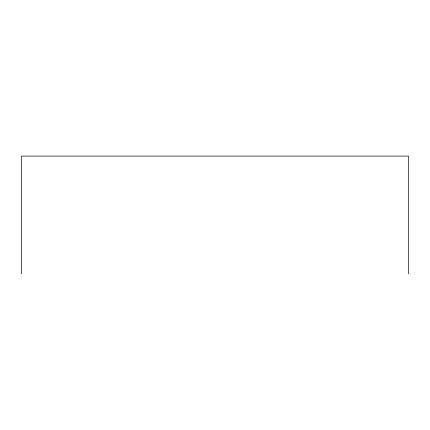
<?xml version="1.0" encoding="UTF-8"?>
<svg xmlns="http://www.w3.org/2000/svg" width="430" height="430" viewBox="0 0 430 430"><rect width="100%" height="100%" fill="white"/><g stroke="black" fill="none" stroke-linecap="round" stroke-linejoin="round"><path stroke-width="0.64" d="M408.5 273.905L408.5 156.095L21.5 156.095L21.5 273.905"/></g></svg>
